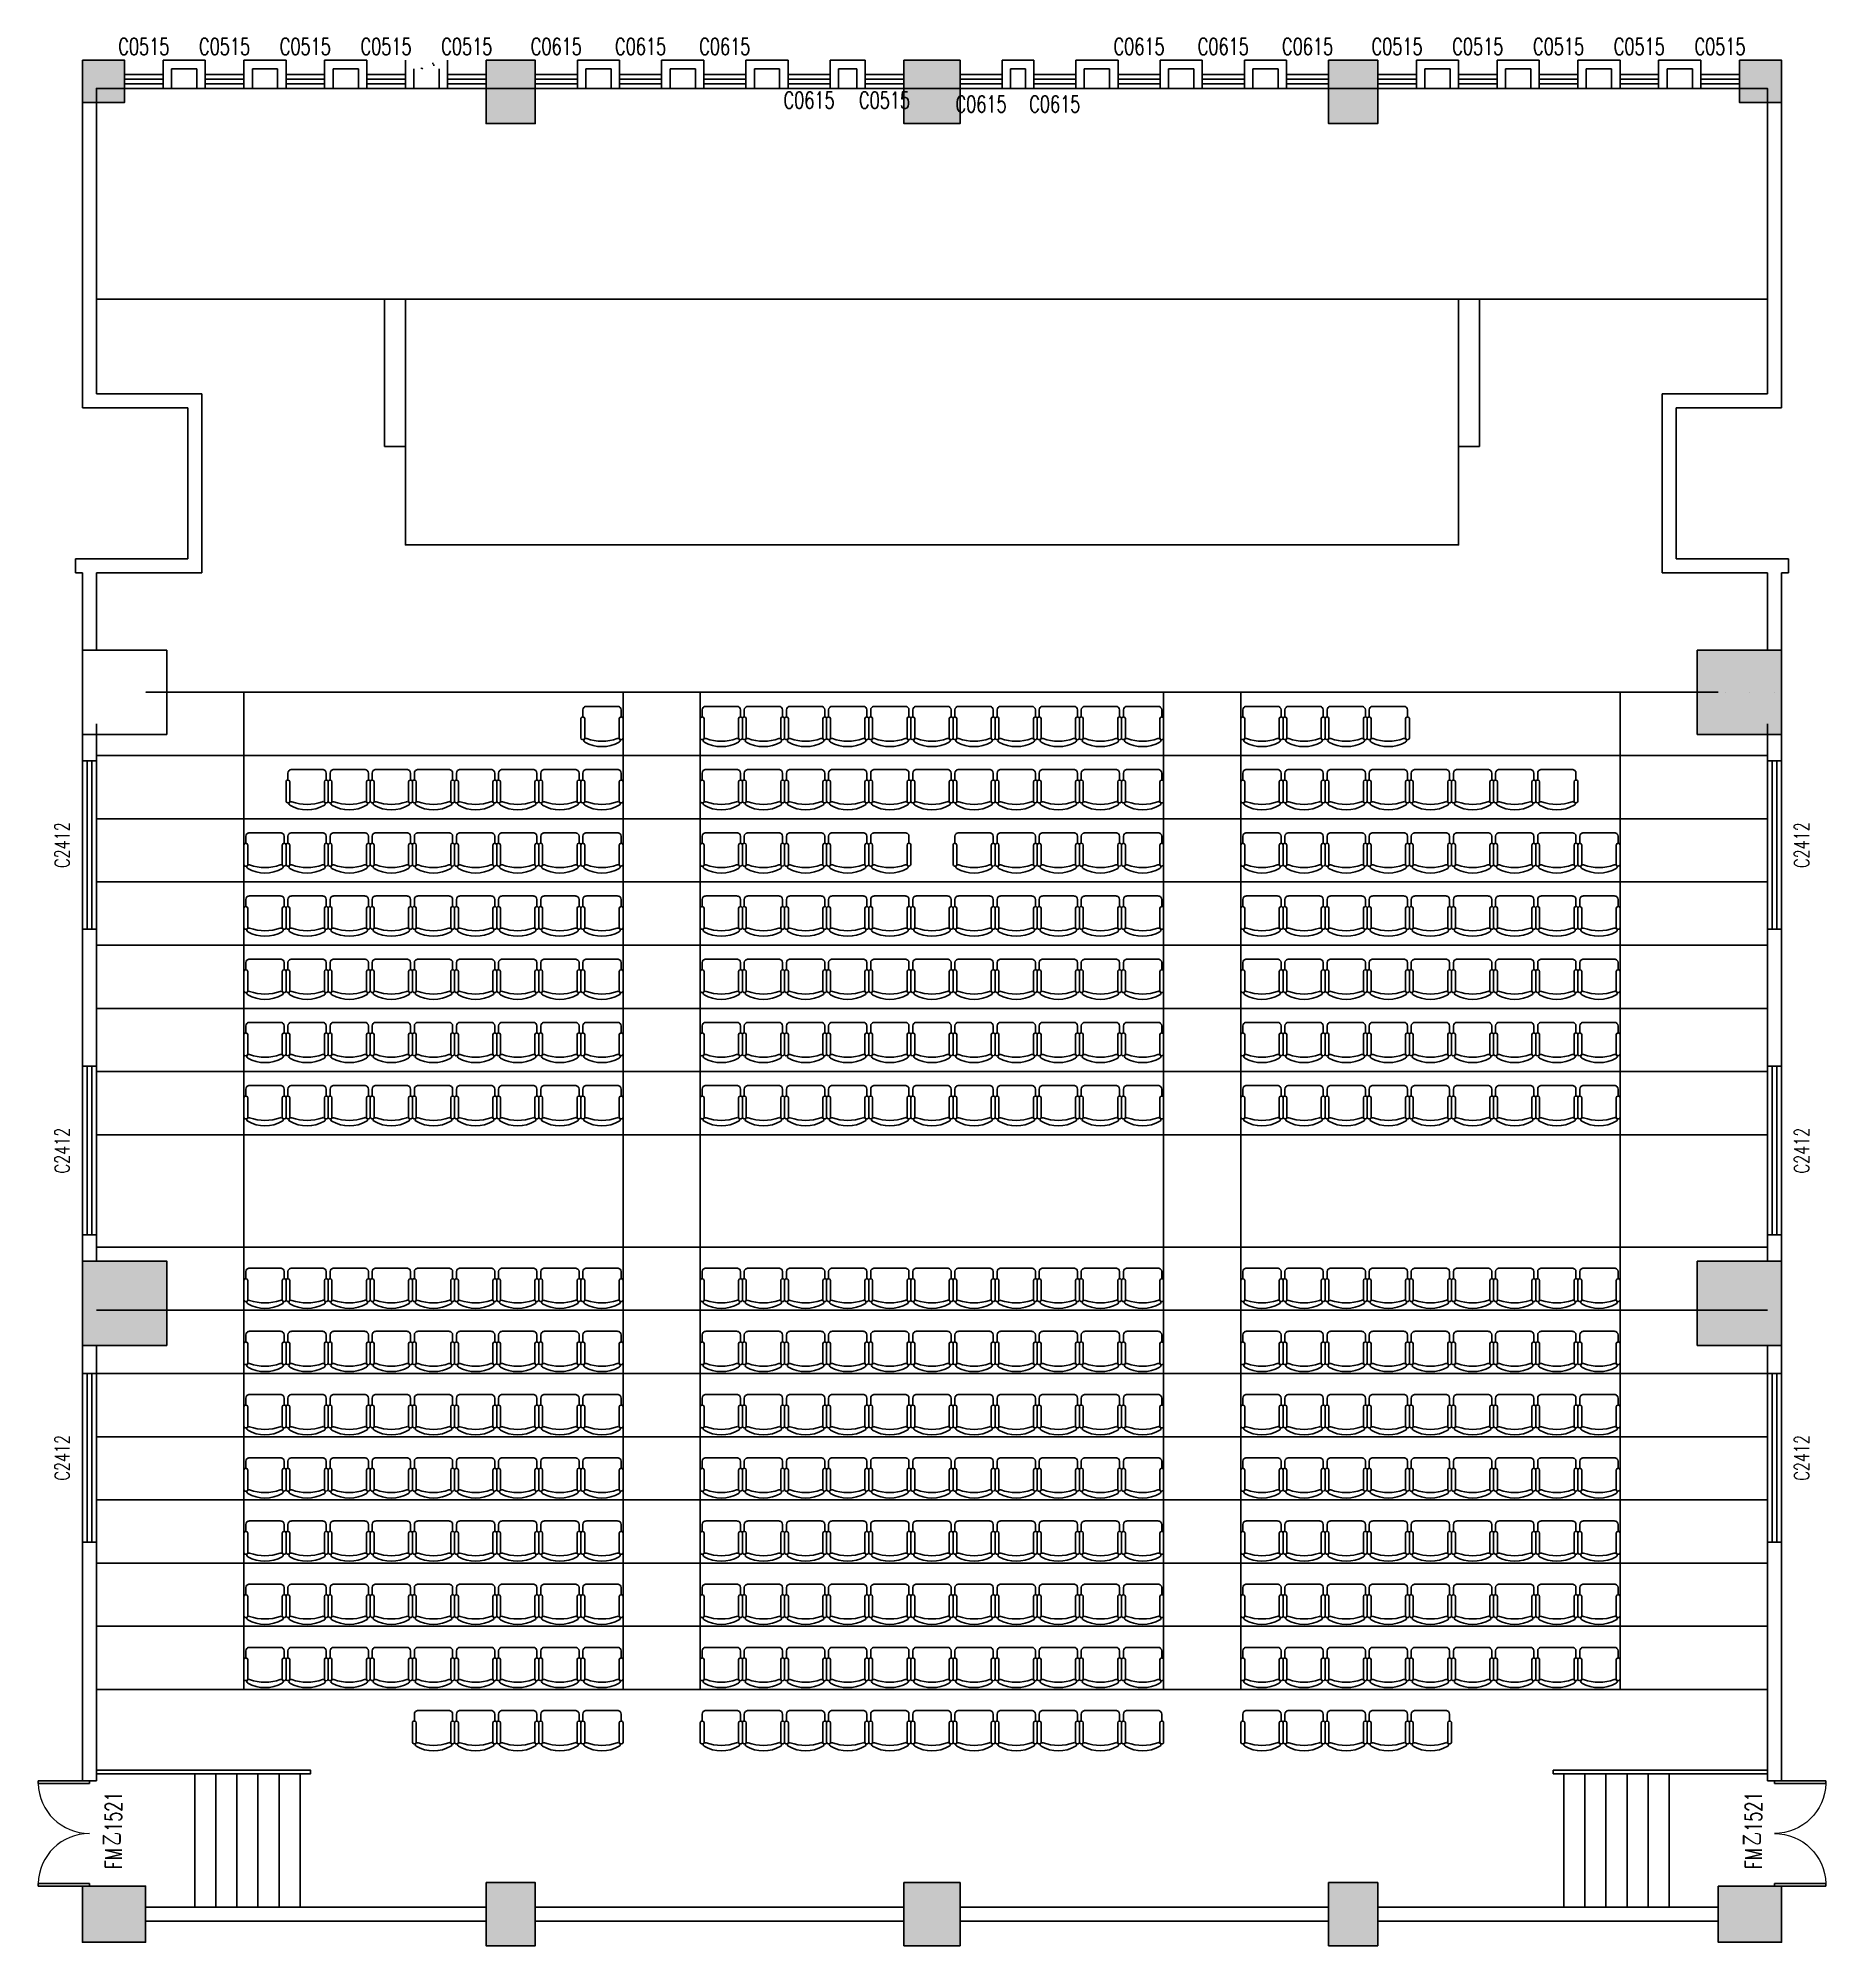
# Model space of a CAD drawing. Header units: inches. Extents: x 7348 to 32811, y 3932 to 31098.
import ezdxf

# ---------------------------------------------------------------- set-up
doc = ezdxf.new("R2010")
doc.units = ezdxf.units.IN
doc.header["$MEASUREMENT"] = 0
doc.linetypes.add('DASH', pattern=[0.35, 0.25, -0.1])
for name, color, linetype in [('fur', 253, 'Continuous'), ('PUB_HATCH', 8, 'Continuous'), ('STAIR', 2, 'Continuous'), ('WALL', 255, 'Continuous'), ('WINDOW', 4, 'Continuous'), ('WINDOW_TEXT', 7, 'Continuous'), ('家具', 8, 'Continuous'), ('平面看线', 151, 'Continuous'), ('看线', 255, 'Continuous')]:
    doc.layers.add(name, color=color, linetype=linetype)
doc.styles.add('_TCH_WINDOW', font='SIMPLEX', dxfattribs={"height": 3.5, "bigfont": 'GBCBIG'})

# ---------------------------------------------------------------- blocks, each defined once
blk = doc.blocks.new('$DorLib2D$00000002')
for p, q in [((-0.5, 0), (-0.5, 0.4875)), ((-0.475, 0.4875), (-0.5, 0.4875)), ((-0.475, 0), (-0.475, 0.4875)), ((0.475, 0), (0.475, 0.4875)), ((0.475, 0.4875), (0.5, 0.4875)), ((0.5, 0), (0.5, 0.4875)), ((-0.5, 0), (-0.475, 0)), ((0.5, 0), (0.475, 0))]:
    blk.add_line(p, q)
at = {"lineweight": 13}
for centre, start, end in [((-0.4875, 0), 0, 88.53072), ((0.4875, 0), 91.46928, 180)]:
    blk.add_arc(centre, 0.4875, start, end, dxfattribs=at)
blk = doc.blocks.new('$plan$00002532')
at = {"layer": 'fur'}
for p, q in [((-225, -123), (-225, -398)), ((225, -398), (225, -123))]:
    blk.add_line(p, q, dxfattribs=at)
blk.add_lwpolyline([(225, -64, 0.285714), (-225, -64, 0.497105), (-229, -109, 0.745078), (-275, -123), (-275, -398, 0.414214), (-250, -423), (-250, -523, 0.414214), (-200, -573), (200, -573, 0.414214), (250, -523), (250, -423, 0.414214), (275, -398), (275, -123, 0.646582), (233, -104, 0.425453), (225, -64)], format="xyb", close=True, dxfattribs=at)
for centre, radius, start, end in [((-210, -88), 28.1, 227.6196, 291.2393), ((-250, -123), 25, 0, 33.2441), ((0, -629), 552, 68.7607, 111.2393), ((210, -88), 28.1, 248.7607, 325.9194), ((250, -123), 25, 131.5439, 180), ((-250, -398), 25, 270, 0), ((250, -398), 25, 180, 270)]:
    blk.add_arc(centre, radius, start, end, dxfattribs=at)
blk = doc.blocks.new('$TCHSYS$WIN2D')
for p, q in [((-0.5, 0.5), (0.5, 0.5)), ((-0.5, 0.5), (-0.5, -0.5)), ((0.5, 0.5), (0.5, -0.5)), ((0.5, 0.167), (-0.5, 0.167)), ((0.5, -0.167), (-0.5, -0.167)), ((-0.5, -0.5), (0.5, -0.5))]:
    blk.add_line(p, q)
blk = doc.blocks.new('$WINLIB2D$00000001')
at = {"color": 0}
for points in [[(-0.5, 0.5), (-0.5, -0.5)], [(-0.5, 0.5), (0.5, 0.5)], [(0.5, -0.5), (0.5, 0.5)], [(0.5, 0.167), (-0.5, 0.167)], [(0.5, -0.167), (-0.5, -0.167)], [(-0.5, -0.5), (0.5, -0.5)]]:
    blk.add_lwpolyline(points, dxfattribs=at)

msp = doc.modelspace()

# ---------------------------------------------------------------- hatches: boundary and pattern name
at = {"layer": 'PUB_HATCH'}
for points in [[(7979, 30782), (7979, 30182), (8579, 30182), (8579, 30782)], [(13729, 30782), (13729, 29882), (14429, 29882), (14429, 30782)], [(19679, 30782), (19679, 29882), (20479, 29882), (20479, 30782)], [(25729, 30782), (25729, 29882), (26429, 29882), (26429, 30782)], [(31579, 30782), (31579, 30182), (32179, 30182), (32179, 30782)], [(30979, 22382), (30979, 21182), (32179, 21182), (32179, 22382)], [(7979, 13682), (7979, 12482), (9179, 12482), (9179, 13682)], [(30979, 13682), (30979, 12482), (32179, 12482), (32179, 13682)], [(7979, 4782), (7979, 3982), (8879, 3982), (8879, 4782)], [(13729, 4832), (13729, 3932), (14429, 3932), (14429, 4832)], [(19679, 4832), (19679, 3932), (20479, 3932), (20479, 4832)], [(25729, 4832), (25729, 3932), (26429, 3932), (26429, 4832)], [(31279, 4782), (31279, 3982), (32179, 3982), (32179, 4782)]]:
    msp.add_hatch(color=256, dxfattribs=at).paths.add_polyline_path(points)
h = msp.add_hatch(dxfattribs=at)
h.set_pattern_fill('加气混凝土', color=256, scale=80, style=0)
h.set_pattern_definition([(0, (-944806.5, -172598.2), (480, 960), [0, -960]), (0, (-945368.1, -172727.8), (480, 960), [0, -960]), (0, (-945056.1, -172737.4), (480, 960), [0, -960]), (0, (-944715.3, -172454.2), (480, 960), [0, -960]), (0, (-945113.7, -172785.4), (480, 960), [0, -960]), (0, (-944619.3, -171849.4), (480, 960), [0, -960]), (0, (-944912.1, -171926.2), (480, 960), [0, -960]), (0, (-944758.5, -172046.2), (480, 960), [0, -960]), (0, (-945540.9, -172065.4), (480, 960), [0, -960]), (0, (-945070.5, -172108.6), (480, 960), [0, -960]), (0, (-945252.9, -172353.4), (480, 960), [0, -960]), (0, (-945243.3, -172713.4), (480, 960), [0, -960]), (0, (-944883.3, -172751.8), (480, 960), [0, -960]), (0, (-944619.3, -172329.4), (480, 960), [0, -960]), (0, (-945516.9, -172478.2), (480, 960), [0, -960]), (0, (-945435.3, -172315), (480, 960), [0, -960]), (0, (-945060.9, -172382.2), (480, 960), [0, -960]), (0, (-945195.3, -172521.4), (480, 960), [0, -960]), (0, (-945272.1, -172204.6), (480, 960), [0, -960]), (0, (-945152.1, -171844.6), (480, 960), [0, -960]), (0, (-945478.5, -172679.8), (480, 960), [0, -960]), (0, (-944950.5, -172041.4), (480, 960), [0, -960]), (0, (-945396.9, -172027), (480, 960), [0, -960]), (0, (-945473.7, -171902.2), (480, 960), [0, -960]), (130.601294, (-944678.313, -172150.014), (-2399.9999735, 2880.0000126), [42.1465, -17659.3776]), (18.434949, (-944746.88, -172131.73), (2399.99999, 959.999993), [43.3684, -6028.2046]), (90, (-944746.9, -172172.87), (480, 960), [41.1429, -1878.857]), (161.565051, (-944705.74, -172186.59), (-2400.000012, 959.999928), [43.3684, -6028.2046]), (53.130102, (-944705.74, -172186.59), (480, 960), [45.7143, -4754.2856]), (135, (-944669.17, -172675.73), (-480.00006, 959.99994), [38.7899, -2676.5002]), (45, (-944724.03, -172675.73), (480, 960), [38.7899, -2676.5002]), (135, (-944696.6, -172703.16), (-480.00006, 959.99994), [38.7899, -2676.5002]), (45, (-944696.6, -172703.16), (480, 960), [38.7899, -2676.5002]), (116.56505, (-945130.9, -172031.16), (-8e-05, 1919.99995), [51.1101, -1022.2024]), (180, (-945153.7, -171985.4), (-480, 960), [54.8571, -905.1428]), (63.43495, (-945231.46, -172031.16), (4e-06, 1920), [51.1101, -1022.2024]), (116.56505, (-945208.6, -172076.9), (-8e-05, 1919.99995), [51.1101, -1022.2024]), (0, (-945208.6, -172076.9), (480, 960), [54.8571, -905.1428]), (63.43495, (-945153.7, -172076.9), (4e-06, 1920), [51.1101, -1022.2024]), (107.102728, (-944769.742, -172355.728), (-1439.999945, 4800.0000077), [62.17815, -26052.644]), (143.972626, (-944788.03, -172296.3), (-9119.9998844, 6719.9999924), [62.1782, -12995.232]), (180, (-944838.3, -172259.7), (-480, 960), [59.4286, -900.5714]), (36.027373, (-944948.03, -172296.3), (9119.9999326, 6719.9999276), [62.1782, -12995.232]), (71.565051, (-944966.31, -172351.16), (1440.000007, 4799.999992), [57.8245, -6013.7485]), (107.102728, (-944948.028, -172410.585), (-1439.999945, 4800.0000077), [62.17815, -26052.644]), (143.972626, (-944897.74, -172447.16), (-9119.9998844, 6719.9999924), [62.1782, -12995.232]), (0, (-944897.7, -172447.2), (480, 960), [59.4286, -900.5714]), (36.027373, (-944838.31, -172447.16), (9119.9999326, 6719.9999276), [62.1782, -12995.232]), (71.565051, (-944788.03, -172410.59), (1440.000007, 4799.999992), [57.8245, -6013.7485]), (150.255118, (-944760.6, -171907.73), (-1440.000003, 959.999988), [36.856, -7702.9114]), (90, (-944792.6, -171926), (480, 960), [36.5714, -1883.4284]), (29.744881, (-944792.6, -171926.01), (1440.000001, 959.999996), [36.856, -7702.9114]), (116.56505, (-944984.6, -172588.9), (-8e-05, 1919.99995), [51.1101, -1022.2024]), (168.690067, (-945007.46, -172543.16), (-4320.000003, 959.999976), [46.6196, -9743.4968]), (41.185925, (-945089.74, -172566.014), (11999.9999273, 10559.9999077), [48.59495, -20361.2832]), (90, (-945089.74, -172611.73), (480, 960), [45.7143, -1874.2856]), (138.814074, (-945053.17, -172643.73), (-11999.9997867, 10560.0000673), [48.59495, -20361.2832]), (16.699244, (-945053.17, -172643.73), (15839.9998808, 4799.9999497), [47.7271, -19997.66]), (60.945396, (-945007.456, -172630.014), (479.9999987, 959.9999915), [47.0657, -19720.5432]), (109.983106, (-945386.885, -172186.585), (-2400.000009, 6719.9999822), [53.5072, -22419.516]), (155.556045, (-945405.17, -172136.3), (-6240.0000238, 2879.9999402), [55.2368, -23144.2104]), (24.4439547, (-945505.74, -172136.3), (6240.0000031, 2879.9999861), [55.2368, -23144.2104]), (70.0168934, (-945524.027, -172186.585), (2400.0000072, 6719.9999833), [53.5072, -22419.516]), (109.983106, (-945505.74, -172236.87), (-2400.000009, 6719.9999822), [53.5072, -22419.516]), (160.016893, (-945455.46, -172255.16), (-2400.0000014, 959.999956), [53.5072, -11183.004]), (19.9831065, (-945455.46, -172255.16), (2399.999987, 959.9999985), [53.5072, -11183.004]), (70.0168934, (-945405.17, -172236.87), (2400.0000072, 6719.9999833), [53.5072, -22419.516]), (122.005383, (-945030.31, -172273.44), (-480.000064, 959.999951), [43.1268, -9013.4944]), (18.434949, (-945094.31, -172250.59), (2399.99999, 959.999993), [43.3684, -6028.2046]), (90, (-945094.3, -172291.73), (480, 960), [41.1429, -1878.857]), (161.565051, (-945053.17, -172305.44), (-2400.000012, 959.999928), [43.3684, -6028.2046]), (54.462322, (-945053.17, -172305.44), (3359.999995, 4799.9999928), [39.3249, -16477.1384]), (116.56505, (-945309.2, -172506.6), (-8e-05, 1919.99995), [51.1101, -1022.2024]), (180, (-945332, -172460.9), (-480, 960), [50.2857, -909.7142]), (59.036243, (-945409.74, -172506.585), (480.0000016, 959.999995), [53.3116, -11142.1152]), (120.963756, (-945382.31, -172552.3), (-480.0000656, 959.999956), [53.3116, -11142.1152]), (0, (-945382.3, -172552.3), (480, 960), [50.2857, -909.7142]), (63.43495, (-945332, -172552.3), (4e-06, 1920), [51.1101, -1022.2024])])
h.paths.add_polyline_path([(13059, 30662), (13179, 30782), (12579, 30782), (12699, 30662)])

# ---------------------------------------------------------------- linework, layer by layer
for p, q in [((12279, 25282), (12579, 25282)), ((27579, 25282), (27879, 25282)), ((8179, 21332), (8179, 18090))]:
    msp.add_line(p, q)
for points in [[(7979, 30782), (7979, 30182), (8579, 30182), (8579, 30782), (7979, 30782)], [(13729, 30782), (13729, 29882), (14429, 29882), (14429, 30782), (13729, 30782)], [(19679, 30782), (19679, 29882), (20479, 29882), (20479, 30782), (19679, 30782)], [(25729, 30782), (25729, 29882), (26429, 29882), (26429, 30782), (25729, 30782)], [(31579, 30782), (31579, 30182), (32179, 30182), (32179, 30782), (31579, 30782)], [(8179, 27382), (31979, 27382), (31979, 30382), (8179, 30382)], [(12579, 27382), (27579, 27382), (27579, 23882), (12579, 23882)], [(7979, 22382), (7979, 21182), (9179, 21182), (9179, 22382), (7979, 22382)], [(30979, 22382), (30979, 21182), (32179, 21182), (32179, 22382), (30979, 22382)], [(7979, 13682), (7979, 12482), (9179, 12482), (9179, 13682), (7979, 13682)], [(30979, 13682), (30979, 12482), (32179, 12482), (32179, 13682), (30979, 13682)], [(8179, 6432), (11229, 6432), (11229, 6382), (8179, 6382)], [(31979, 6432), (28929, 6432), (28929, 6382), (31979, 6382)], [(7979, 4782), (7979, 3982), (8879, 3982), (8879, 4782), (7979, 4782)], [(13729, 4832), (13729, 3932), (14429, 3932), (14429, 4832), (13729, 4832)], [(19679, 4832), (19679, 3932), (20479, 3932), (20479, 4832), (19679, 4832)], [(25729, 4832), (25729, 3932), (26429, 3932), (26429, 4832), (25729, 4832)], [(31279, 4782), (31279, 3982), (32179, 3982), (32179, 4782), (31279, 4782)]]:
    msp.add_lwpolyline(points, close=True)
msp.add_lwpolyline([(31979, 21332), (31979, 16695)])
at = {"layer": 'STAIR'}
for p, q in [((12279, 25282), (12279, 27382)), ((12579, 25202), (12579, 27302)), ((27579, 25282), (27579, 27382)), ((27879, 25282), (27879, 27382))]:
    msp.add_line(p, q, dxfattribs=at)
for points in [[(9579, 6382), (9579, 4482)], [(9879, 4482), (9879, 6382)], [(10179, 4482), (10179, 6382)], [(10479, 4482), (10479, 6382)], [(10779, 4482), (10779, 6382)], [(11079, 4482), (11079, 6382)], [(29079, 4482), (29079, 6382)], [(29379, 4482), (29379, 6382)], [(29679, 4482), (29679, 6382)], [(29979, 4482), (29979, 6382)], [(30279, 4482), (30279, 6382)], [(30579, 6382), (30579, 4482)]]:
    msp.add_lwpolyline(points, dxfattribs=at)
at = {"layer": 'WALL'}
for p, q in [((8579, 30782), (8579, 30782)), ((9129, 30782), (9129, 30582)), ((9729, 30782), (9129, 30782)), ((9729, 30782), (9729, 30582)), ((10279, 30782), (10279, 30582)), ((10879, 30782), (10279, 30782)), ((10879, 30782), (10879, 30582)), ((11429, 30782), (11429, 30582)), ((12029, 30782), (11429, 30782)), ((12029, 30782), (12029, 30582)), ((12579, 30782), (12579, 30582)), ((13179, 30782), (13179, 30582)), ((15029, 30782), (15029, 30582)), ((15629, 30782), (15029, 30782)), ((15629, 30782), (15629, 30582)), ((16229, 30782), (16229, 30582)), ((16829, 30782), (16229, 30782)), ((16829, 30782), (16829, 30582)), ((17429, 30782), (17429, 30582)), ((18029, 30782), (17429, 30782)), ((18029, 30782), (18029, 30582)), ((19129, 30782), (18629, 30782)), ((18629, 30782), (18629, 30582)), ((19129, 30782), (19129, 30582)), ((20479, 30782), (20479, 30782)), ((21079, 30782), (21079, 30582)), ((21529, 30782), (21079, 30782)), ((21529, 30782), (21529, 30582)), ((22729, 30782), (22129, 30782)), ((22129, 30782), (22129, 30582)), ((22729, 30782), (22729, 30582)), ((23929, 30782), (23329, 30782)), ((23329, 30782), (23329, 30582)), ((23929, 30782), (23929, 30582)), ((24529, 30782), (25129, 30782)), ((24529, 30782), (24529, 30582)), ((25129, 30782), (25129, 30582)), ((26979, 30782), (27579, 30782)), ((26979, 30782), (26979, 30582)), ((27579, 30782), (27579, 30582)), ((28129, 30782), (28729, 30782)), ((28129, 30782), (28129, 30582)), ((28729, 30782), (28729, 30582)), ((29279, 30782), (29879, 30782)), ((29279, 30782), (29279, 30582)), ((29879, 30782), (29879, 30582)), ((30429, 30782), (31029, 30782)), ((30429, 30782), (30429, 30582)), ((31029, 30782), (31029, 30582)), ((31579, 30782), (31579, 30782)), ((8579, 30632), (8579, 30632)), ((8579, 30482), (8579, 30482)), ((9129, 30582), (9129, 30382)), ((9249, 30662), (9249, 30382)), ((9609, 30662), (9249, 30662)), ((9609, 30662), (9609, 30382)), ((9729, 30382), (9729, 30582)), ((10279, 30582), (10279, 30382)), ((10399, 30662), (10399, 30382)), ((10759, 30662), (10399, 30662)), ((10759, 30662), (10759, 30382)), ((10879, 30382), (10879, 30582)), ((11429, 30582), (11429, 30382)), ((11549, 30662), (11549, 30382)), ((11909, 30662), (11549, 30662)), ((11909, 30662), (11909, 30382)), ((12029, 30382), (12029, 30582)), ((12579, 30582), (12579, 30382)), ((12699, 30662), (12699, 30382)), ((13059, 30662), (13059, 30382)), ((13179, 30382), (13179, 30582)), ((15029, 30582), (15029, 30382)), ((15149, 30662), (15149, 30382)), ((15509, 30662), (15149, 30662)), ((15509, 30662), (15509, 30382)), ((15629, 30382), (15629, 30582)), ((16229, 30582), (16229, 30382)), ((16349, 30662), (16349, 30382)), ((16709, 30662), (16349, 30662)), ((16709, 30662), (16709, 30382)), ((16829, 30382), (16829, 30582)), ((17429, 30582), (17429, 30382)), ((17549, 30662), (17549, 30382)), ((17909, 30662), (17549, 30662)), ((17909, 30662), (17909, 30482)), ((17909, 30482), (17909, 30382)), ((18029, 30382), (18029, 30582)), ((18629, 30382), (18629, 30582)), ((19009, 30662), (18749, 30662)), ((18749, 30662), (18749, 30482)), ((18749, 30482), (18749, 30382)), ((19009, 30662), (19009, 30382)), ((19129, 30382), (19129, 30582)), ((20479, 30632), (20479, 30632)), ((20479, 30482), (20479, 30482)), ((21079, 30582), (21079, 30382)), ((21199, 30662), (21199, 30382)), ((21409, 30662), (21199, 30662)), ((21409, 30662), (21409, 30382)), ((21529, 30382), (21529, 30582)), ((22129, 30582), (22129, 30382)), ((22609, 30662), (22249, 30662)), ((22249, 30662), (22249, 30382)), ((22609, 30662), (22609, 30382)), ((22729, 30382), (22729, 30582)), ((23329, 30582), (23329, 30382)), ((23809, 30662), (23449, 30662)), ((23449, 30662), (23449, 30382)), ((23809, 30662), (23809, 30382)), ((23929, 30382), (23929, 30582)), ((24529, 30582), (24529, 30382)), ((24649, 30662), (25009, 30662)), ((24649, 30662), (24649, 30382)), ((25009, 30662), (25009, 30382)), ((25129, 30382), (25129, 30582)), ((26979, 30582), (26979, 30382)), ((27099, 30662), (27459, 30662)), ((27099, 30662), (27099, 30382)), ((27459, 30662), (27459, 30382)), ((27579, 30382), (27579, 30582)), ((28129, 30582), (28129, 30382)), ((28249, 30662), (28609, 30662)), ((28249, 30662), (28249, 30382)), ((28609, 30662), (28609, 30382)), ((28729, 30382), (28729, 30582)), ((29279, 30582), (29279, 30382)), ((29399, 30662), (29759, 30662)), ((29399, 30662), (29399, 30382)), ((29759, 30662), (29759, 30382)), ((29879, 30382), (29879, 30582)), ((30429, 30582), (30429, 30382)), ((30549, 30662), (30909, 30662)), ((30549, 30662), (30549, 30382)), ((30909, 30662), (30909, 30382)), ((31029, 30382), (31029, 30582)), ((31579, 30632), (31579, 30632)), ((31579, 30482), (31579, 30482)), ((7979, 30182), (7979, 25832)), ((8179, 30182), (8179, 26032)), ((9129, 30382), (9249, 30382)), ((9609, 30382), (9729, 30382)), ((10279, 30382), (10399, 30382)), ((10759, 30382), (10879, 30382)), ((11429, 30382), (11549, 30382)), ((11909, 30382), (12029, 30382)), ((12579, 30382), (12699, 30382)), ((13059, 30382), (13179, 30382)), ((15029, 30382), (15149, 30382)), ((15509, 30382), (15629, 30382)), ((16229, 30382), (16349, 30382)), ((16709, 30382), (16829, 30382)), ((17429, 30382), (17549, 30382)), ((18029, 30382), (17909, 30382)), ((18029, 30382), (18029, 30382)), ((18629, 30382), (18629, 30382)), ((18749, 30382), (18629, 30382)), ((19009, 30382), (19129, 30382)), ((21079, 30382), (21199, 30382)), ((21409, 30382), (21529, 30382)), ((22129, 30382), (22249, 30382)), ((22609, 30382), (22729, 30382)), ((23329, 30382), (23449, 30382)), ((23809, 30382), (23929, 30382)), ((24529, 30382), (24649, 30382)), ((25009, 30382), (25129, 30382)), ((26979, 30382), (27099, 30382)), ((27459, 30382), (27579, 30382)), ((28129, 30382), (28249, 30382)), ((28609, 30382), (28729, 30382)), ((29279, 30382), (29399, 30382)), ((29759, 30382), (29879, 30382)), ((30429, 30382), (30549, 30382)), ((30909, 30382), (31029, 30382)), ((31979, 30182), (31979, 26032)), ((32179, 30182), (32179, 25832)), ((7979, 25832), (9479, 25832)), ((8179, 26032), (9679, 26032)), ((9479, 25832), (9479, 23682)), ((9679, 26032), (9679, 23482)), ((31979, 26032), (30479, 26032)), ((30479, 26032), (30479, 23482)), ((32179, 25832), (30679, 25832)), ((30679, 25832), (30679, 23682)), ((8079, 23682), (7879, 23682)), ((7879, 23682), (7879, 23482)), ((8079, 23682), (9479, 23682)), ((32079, 23682), (30679, 23682)), ((32279, 23682), (32079, 23682)), ((32279, 23482), (32279, 23682)), ((7879, 23482), (7979, 23482)), ((7979, 23482), (7979, 22382)), ((8179, 23482), (8179, 22382)), ((8179, 23482), (9679, 23482)), ((31979, 23482), (30479, 23482)), ((31979, 23482), (31979, 22382)), ((32179, 23482), (32279, 23482)), ((32179, 23482), (32179, 22382)), ((31379, 21782), (31379, 21782)), ((31729, 21782), (31729, 21782)), ((32079, 21782), (32079, 21782)), ((7979, 21182), (7979, 20807)), ((8179, 20807), (8179, 21182)), ((31979, 21182), (31979, 20807)), ((32179, 20807), (32179, 21182)), ((7979, 20807), (8179, 20807)), ((31979, 20807), (32179, 20807)), ((7979, 18407), (7979, 16457)), ((8179, 18407), (7979, 18407)), ((8179, 16457), (8179, 18407)), ((31979, 18407), (31979, 16457)), ((32179, 18407), (31979, 18407)), ((32179, 16457), (32179, 18407)), ((7979, 16457), (8179, 16457)), ((31979, 16457), (32179, 16457)), ((8179, 14057), (7979, 14057)), ((7979, 14057), (7979, 13682)), ((8179, 13682), (8179, 14057)), ((32179, 14057), (31979, 14057)), ((31979, 14057), (31979, 13682)), ((32179, 13682), (32179, 14057)), ((7979, 12482), (7979, 12082)), ((8179, 12082), (8179, 12482)), ((31979, 12482), (31979, 12081)), ((32179, 12081), (32179, 12482)), ((7979, 12082), (8179, 12082)), ((31979, 12081), (32179, 12081)), ((7979, 9682), (7979, 6282)), ((8179, 9682), (7979, 9682)), ((8179, 6282), (8179, 9682)), ((31979, 9681), (31979, 6282)), ((32179, 9681), (31979, 9681)), ((32179, 6282), (32179, 9681)), ((7979, 6282), (8179, 6282)), ((31979, 6282), (32179, 6282)), ((8879, 4482), (13729, 4482)), ((14429, 4482), (19679, 4482)), ((20479, 4482), (25729, 4482)), ((26429, 4482), (31279, 4482)), ((8879, 4282), (13729, 4282)), ((14429, 4282), (19679, 4282)), ((20479, 4282), (25729, 4282)), ((26429, 4282), (31279, 4282))]:
    msp.add_line(p, q, dxfattribs=at)
at = {"layer": '平面看线'}
for points in [[(18629, 30782), (19129, 30782)], [(19679, 30782), (20479, 30782)]]:
    msp.add_lwpolyline(points, dxfattribs=at)
at = {"layer": '看线', "color": 151, "linetype": 'DASH'}
for p, q in [((8879, 21782), (31279, 21782)), ((10279, 21782), (10279, 7582)), ((15679, 21782), (15679, 7582)), ((16779, 7582), (16779, 21782)), ((23379, 7582), (23379, 21782)), ((24479, 7582), (24479, 21782)), ((29879, 7582), (29879, 21782))]:
    msp.add_line(p, q, dxfattribs=at)
at = {"layer": '看线', "color": 151}
for p, q in [((8179, 20882), (31979, 20882)), ((8179, 19982), (31979, 19982)), ((8179, 19082), (31979, 19082)), ((8179, 18182), (31979, 18182)), ((8179, 17282), (31979, 17282)), ((8179, 16382), (31979, 16382)), ((8179, 15482), (31979, 15482)), ((8179, 12982), (31979, 12982)), ((8179, 12082), (31979, 12082)), ((8179, 11182), (31979, 11182)), ((8179, 10282), (31979, 10282)), ((8179, 9382), (31979, 9382)), ((8179, 8482), (31979, 8482)), ((8179, 7582), (31979, 7582))]:
    msp.add_line(p, q, dxfattribs=at)
msp.add_lwpolyline([(8179, 13882), (31979, 13882)], dxfattribs=at)

# ---------------------------------------------------------------- block references
at = {"layer": 'WINDOW'}
ref = msp.add_blockref('$TCHSYS$WIN2D', (8854, 30482), dxfattribs=dict(at, xscale=-550, yscale=-200, zscale=-550))
ref.add_attrib('A', 'C0515', (8490, 30860), dxfattribs={"layer": 'WINDOW_TEXT', "height": 238, "style": '_TCH_WINDOW', "width": 0.705882})
ref = msp.add_blockref('$TCHSYS$WIN2D', (10004, 30482), dxfattribs=dict(at, xscale=-550, yscale=-200, zscale=-550))
ref.add_attrib('A', 'C0515', (9640, 30860), dxfattribs={"layer": 'WINDOW_TEXT', "height": 238, "style": '_TCH_WINDOW', "width": 0.705882})
ref = msp.add_blockref('$TCHSYS$WIN2D', (11154, 30482), dxfattribs=dict(at, xscale=-550, yscale=-200, zscale=-550))
ref.add_attrib('A', 'C0515', (10790, 30860), dxfattribs={"layer": 'WINDOW_TEXT', "height": 238, "style": '_TCH_WINDOW', "width": 0.705882})
ref = msp.add_blockref('$TCHSYS$WIN2D', (12304, 30482), dxfattribs=dict(at, xscale=-550, yscale=-200, zscale=-550))
ref.add_attrib('A', 'C0515', (11940, 30860), dxfattribs={"layer": 'WINDOW_TEXT', "height": 238, "style": '_TCH_WINDOW', "width": 0.705882})
ref = msp.add_blockref('$TCHSYS$WIN2D', (13454, 30482), dxfattribs=dict(at, xscale=-550, yscale=-200, zscale=-550))
ref.add_attrib('A', 'C0515', (13090, 30860), dxfattribs={"layer": 'WINDOW_TEXT', "height": 238, "style": '_TCH_WINDOW', "width": 0.705882})
ref = msp.add_blockref('$TCHSYS$WIN2D', (14729, 30482), dxfattribs=dict(at, xscale=-600, yscale=-200, zscale=-600, rotation=359.9999999996558))
ref.add_attrib('A', 'C0615', (14365, 30860), dxfattribs={"layer": 'WINDOW_TEXT', "height": 238, "style": '_TCH_WINDOW', "width": 0.705882})
ref = msp.add_blockref('$TCHSYS$WIN2D', (15929, 30482), dxfattribs=dict(at, xscale=-600, yscale=-200, zscale=-600, rotation=359.9999999996553))
ref.add_attrib('A', 'C0615', (15565, 30860), dxfattribs={"layer": 'WINDOW_TEXT', "height": 238, "style": '_TCH_WINDOW', "width": 0.705882})
ref = msp.add_blockref('$TCHSYS$WIN2D', (17129, 30482), dxfattribs=dict(at, xscale=-600, yscale=-200, zscale=-600, rotation=359.9999999996553))
ref.add_attrib('A', 'C0615', (16765, 30860), dxfattribs={"layer": 'WINDOW_TEXT', "height": 238, "style": '_TCH_WINDOW', "width": 0.705882})
ref = msp.add_blockref('$TCHSYS$WIN2D', (23029, 30482), dxfattribs=dict(at, xscale=-600, yscale=200, zscale=-600, rotation=180))
ref.add_attrib('A', 'C0615', (22665, 30860), dxfattribs={"layer": 'WINDOW_TEXT', "height": 238, "style": '_TCH_WINDOW', "width": 0.705882})
ref = msp.add_blockref('$TCHSYS$WIN2D', (24229, 30482), dxfattribs=dict(at, xscale=-600, yscale=200, zscale=-600, rotation=180))
ref.add_attrib('A', 'C0615', (23865, 30860), dxfattribs={"layer": 'WINDOW_TEXT', "height": 238, "style": '_TCH_WINDOW', "width": 0.705882})
ref = msp.add_blockref('$TCHSYS$WIN2D', (25429, 30482), dxfattribs=dict(at, xscale=-600, yscale=200, zscale=-600, rotation=180))
ref.add_attrib('A', 'C0615', (25065, 30860), dxfattribs={"layer": 'WINDOW_TEXT', "height": 238, "style": '_TCH_WINDOW', "width": 0.705882})
ref = msp.add_blockref('$TCHSYS$WIN2D', (26704, 30482), dxfattribs=dict(at, xscale=-550, yscale=200, zscale=-550, rotation=180))
ref.add_attrib('A', 'C0515', (26340, 30860), dxfattribs={"layer": 'WINDOW_TEXT', "height": 238, "style": '_TCH_WINDOW', "width": 0.705882})
ref = msp.add_blockref('$TCHSYS$WIN2D', (27854, 30482), dxfattribs=dict(at, xscale=-550, yscale=200, zscale=-550, rotation=180))
ref.add_attrib('A', 'C0515', (27490, 30860), dxfattribs={"layer": 'WINDOW_TEXT', "height": 238, "style": '_TCH_WINDOW', "width": 0.705882})
ref = msp.add_blockref('$TCHSYS$WIN2D', (29004, 30482), dxfattribs=dict(at, xscale=-550, yscale=200, zscale=-550, rotation=180))
ref.add_attrib('A', 'C0515', (28640, 30860), dxfattribs={"layer": 'WINDOW_TEXT', "height": 238, "style": '_TCH_WINDOW', "width": 0.705882})
ref = msp.add_blockref('$TCHSYS$WIN2D', (30154, 30482), dxfattribs=dict(at, xscale=-550, yscale=200, zscale=-550, rotation=180))
ref.add_attrib('A', 'C0515', (29790, 30860), dxfattribs={"layer": 'WINDOW_TEXT', "height": 238, "style": '_TCH_WINDOW', "width": 0.705882})
ref = msp.add_blockref('$TCHSYS$WIN2D', (31304, 30482), dxfattribs=dict(at, xscale=-550, yscale=200, zscale=-550, rotation=180))
ref.add_attrib('A', 'C0515', (30940, 30860), dxfattribs={"layer": 'WINDOW_TEXT', "height": 238, "style": '_TCH_WINDOW', "width": 0.705882})
ref = msp.add_blockref('$TCHSYS$WIN2D', (18329, 30482), dxfattribs=dict(at, xscale=-600, yscale=-200, zscale=-600, rotation=359.9999999996584))
ref.add_attrib('A', 'C0615', (17965, 30096), dxfattribs={"layer": 'WINDOW_TEXT', "height": 238, "style": '_TCH_WINDOW', "width": 0.705882})
ref = msp.add_blockref('$TCHSYS$WIN2D', (19404, 30482), dxfattribs=dict(at, xscale=550, yscale=200, zscale=550, rotation=180))
ref.add_attrib('A', 'C0515', (19040, 30095), dxfattribs={"layer": 'WINDOW_TEXT', "height": 238, "style": '_TCH_WINDOW', "width": 0.705882})
ref = msp.add_blockref('$TCHSYS$WIN2D', (20779, 30482), dxfattribs=dict(at, xscale=-600, yscale=200, zscale=-600, rotation=180))
ref.add_attrib('A', 'C0615', (20415, 30040), dxfattribs={"layer": 'WINDOW_TEXT', "height": 238, "style": '_TCH_WINDOW', "width": 0.705882})
ref = msp.add_blockref('$TCHSYS$WIN2D', (21829, 30482), dxfattribs=dict(at, xscale=-600, yscale=200, zscale=-600, rotation=180))
ref.add_attrib('A', 'C0615', (21465, 30040), dxfattribs={"layer": 'WINDOW_TEXT', "height": 238, "style": '_TCH_WINDOW', "width": 0.705882})
ref = msp.add_blockref('$WINLIB2D$00000001', (8079, 19607), dxfattribs=dict(at, xscale=2400, yscale=200, zscale=2400, rotation=269.9999999999915))
ref.add_attrib('A', 'C2412', (7797, 19282), dxfattribs={"layer": 'WINDOW_TEXT', "height": 212.5, "rotation": 90, "style": '_TCH_WINDOW', "width": 0.705882})
ref = msp.add_blockref('$WINLIB2D$00000001', (32079, 19607), dxfattribs=dict(at, xscale=2400, yscale=-200, zscale=2400, rotation=270))
ref.add_attrib('A', 'C2412', (32574, 19282), dxfattribs={"layer": 'WINDOW_TEXT', "height": 212.5, "rotation": 90, "style": '_TCH_WINDOW', "width": 0.705882})
ref = msp.add_blockref('$WINLIB2D$00000001', (8079, 15257), dxfattribs=dict(at, xscale=2400, yscale=200, zscale=2400, rotation=269.9999999999915))
ref.add_attrib('A', 'C2412', (7797, 14932), dxfattribs={"layer": 'WINDOW_TEXT', "height": 212.5, "rotation": 90, "style": '_TCH_WINDOW', "width": 0.705882})
ref = msp.add_blockref('$WINLIB2D$00000001', (32079, 15257), dxfattribs=dict(at, xscale=2400, yscale=-200, zscale=2400, rotation=270))
ref.add_attrib('A', 'C2412', (32574, 14932), dxfattribs={"layer": 'WINDOW_TEXT', "height": 212.5, "rotation": 90, "style": '_TCH_WINDOW', "width": 0.705882})
ref = msp.add_blockref('$WINLIB2D$00000001', (8079, 10882), dxfattribs=dict(at, xscale=2400, yscale=200, zscale=2400, rotation=269.9999999999915))
ref.add_attrib('A', 'C2412', (7797, 10557), dxfattribs={"layer": 'WINDOW_TEXT', "height": 212.5, "rotation": 90, "style": '_TCH_WINDOW', "width": 0.705882})
ref = msp.add_blockref('$WINLIB2D$00000001', (32079, 10881), dxfattribs=dict(at, xscale=2400, yscale=-200, zscale=2400, rotation=270))
ref.add_attrib('A', 'C2412', (32574, 10556), dxfattribs={"layer": 'WINDOW_TEXT', "height": 212.5, "rotation": 90, "style": '_TCH_WINDOW', "width": 0.705882})
at = {"layer": 'WINDOW', "xscale": -1500, "zscale": -1500}
for p, yscale, rotation in [((8079, 5532), -1500, 269.9999999999915), ((32079, 5532), 1500, 270)]:
    msp.add_blockref('$DorLib2D$00000002', p, dxfattribs=dict(at, yscale=yscale, rotation=rotation))
at = {"layer": '家具', "xscale": 1.090899999999999, "yscale": -1.000799999999999}
for p in [(15379, 21009), (17079, 21009), (17679, 21009), (18279, 21009), (18879, 21009), (19479, 21009), (20079, 21009), (20679, 21009), (21279, 21009), (21879, 21009), (22479, 21009), (23079, 21009), (24779, 21009), (25379, 21009), (25979, 21009), (26579, 21009), (11179, 20109), (11779, 20109), (12379, 20109), (12979, 20109), (13579, 20109), (14179, 20109), (14779, 20109), (15379, 20109), (17079, 20109), (17679, 20109), (18279, 20109), (18879, 20109), (19479, 20109), (20079, 20109), (20679, 20109), (21279, 20109), (21879, 20109), (22479, 20109), (23079, 20109), (24779, 20109), (25379, 20109), (25979, 20109), (26579, 20109), (27179, 20109), (27779, 20109), (28379, 20109), (28979, 20109), (10579, 19209), (11179, 19209), (11779, 19209), (12379, 19209), (12979, 19209), (13579, 19209), (14179, 19209), (14779, 19209), (15379, 19209), (17079, 19209), (17679, 19209), (18279, 19209), (18879, 19209), (19479, 19209), (20679, 19209), (21279, 19209), (21879, 19209), (22479, 19209), (23079, 19209), (24779, 19209), (25379, 19209), (25979, 19209), (26579, 19209), (27179, 19209), (27779, 19209), (28379, 19209), (28979, 19209), (29579, 19209), (10579, 18309), (11179, 18309), (11779, 18309), (12379, 18309), (12979, 18309), (13579, 18309), (14179, 18309), (14779, 18309), (15379, 18309), (17079, 18309), (17679, 18309), (18279, 18309), (18879, 18309), (19479, 18309), (20079, 18309), (20679, 18309), (21279, 18309), (21879, 18309), (22479, 18309), (23079, 18309), (24779, 18309), (25379, 18309), (25979, 18309), (26579, 18309), (27179, 18309), (27779, 18309), (28379, 18309), (28979, 18309), (29579, 18309), (10579, 17409), (11179, 17409), (11779, 17409), (12379, 17409), (12979, 17409), (13579, 17409), (14179, 17409), (14779, 17409), (15379, 17409), (17079, 17409), (17679, 17409), (18279, 17409), (18879, 17409), (19479, 17409), (20079, 17409), (20679, 17409), (21279, 17409), (21879, 17409), (22479, 17409), (23079, 17409), (24779, 17409), (25379, 17409), (25979, 17409), (26579, 17409), (27179, 17409), (27779, 17409), (28379, 17409), (28979, 17409), (29579, 17409), (10579, 16509), (11179, 16509), (11779, 16509), (12379, 16509), (12979, 16509), (13579, 16509), (14179, 16509), (14779, 16509), (15379, 16509), (17079, 16509), (17679, 16509), (18279, 16509), (18879, 16509), (19479, 16509), (20079, 16509), (20679, 16509), (21279, 16509), (21879, 16509), (22479, 16509), (23079, 16509), (24779, 16509), (25379, 16509), (25979, 16509), (26579, 16509), (27179, 16509), (27779, 16509), (28379, 16509), (28979, 16509), (29579, 16509), (10579, 15609), (11179, 15609), (11779, 15609), (12379, 15609), (12979, 15609), (13579, 15609), (14179, 15609), (14779, 15609), (15379, 15609), (17079, 15609), (17679, 15609), (18279, 15609), (18879, 15609), (19479, 15609), (20079, 15609), (20679, 15609), (21279, 15609), (21879, 15609), (22479, 15609), (23079, 15609), (24779, 15609), (25379, 15609), (25979, 15609), (26579, 15609), (27179, 15609), (27779, 15609), (28379, 15609), (28979, 15609), (29579, 15609), (10579, 13009), (11179, 13009), (11779, 13009), (12379, 13009), (12979, 13009), (13579, 13009), (14179, 13009), (14779, 13009), (15379, 13009), (17079, 13009), (17679, 13009), (18279, 13009), (18879, 13009), (19479, 13009), (20079, 13009), (20679, 13009), (21279, 13009), (21879, 13009), (22479, 13009), (23079, 13009), (24779, 13009), (25379, 13009), (25979, 13009), (26579, 13009), (27179, 13009), (27779, 13009), (28379, 13009), (28979, 13009), (29579, 13009), (10579, 12109), (11179, 12109), (11779, 12109), (12379, 12109), (12979, 12109), (13579, 12109), (14179, 12109), (14779, 12109), (15379, 12109), (17079, 12109), (17679, 12109), (18279, 12109), (18879, 12109), (19479, 12109), (20079, 12109), (20679, 12109), (21279, 12109), (21879, 12109), (22479, 12109), (23079, 12109), (24779, 12109), (25379, 12109), (25979, 12109), (26579, 12109), (27179, 12109), (27779, 12109), (28379, 12109), (28979, 12109), (29579, 12109), (10579, 11209), (11179, 11209), (11779, 11209), (12379, 11209), (12979, 11209), (13579, 11209), (14179, 11209), (14779, 11209), (15379, 11209), (17079, 11209), (17679, 11209), (18279, 11209), (18879, 11209), (19479, 11209), (20079, 11209), (20679, 11209), (21279, 11209), (21879, 11209), (22479, 11209), (23079, 11209), (24779, 11209), (25379, 11209), (25979, 11209), (26579, 11209), (27179, 11209), (27779, 11209), (28379, 11209), (28979, 11209), (29579, 11209), (10579, 10309), (11179, 10309), (11779, 10309), (12379, 10309), (12979, 10309), (13579, 10309), (14179, 10309), (14779, 10309), (15379, 10309), (17079, 10309), (17679, 10309), (18279, 10309), (18879, 10309), (19479, 10309), (20079, 10309), (20679, 10309), (21279, 10309), (21879, 10309), (22479, 10309), (23079, 10309), (24779, 10309), (25379, 10309), (25979, 10309), (26579, 10309), (27179, 10309), (27779, 10309), (28379, 10309), (28979, 10309), (29579, 10309), (10579, 9409), (11179, 9409), (11779, 9409), (12379, 9409), (12979, 9409), (13579, 9409), (14179, 9409), (14779, 9409), (15379, 9409), (17079, 9409), (17679, 9409), (18279, 9409), (18879, 9409), (19479, 9409), (20079, 9409), (20679, 9409), (21279, 9409), (21879, 9409), (22479, 9409), (23079, 9409), (24779, 9409), (25379, 9409), (25979, 9409), (26579, 9409), (27179, 9409), (27779, 9409), (28379, 9409), (28979, 9409), (29579, 9409), (10579, 8509), (11179, 8509), (11779, 8509), (12379, 8509), (12979, 8509), (13579, 8509), (14179, 8509), (14779, 8509), (15379, 8509), (17079, 8509), (17679, 8509), (18279, 8509), (18879, 8509), (19479, 8509), (20079, 8509), (20679, 8509), (21279, 8509), (21879, 8509), (22479, 8509), (23079, 8509), (24779, 8509), (25379, 8509), (25979, 8509), (26579, 8509), (27179, 8509), (27779, 8509), (28379, 8509), (28979, 8509), (29579, 8509), (10579, 7609), (11179, 7609), (11779, 7609), (12379, 7609), (12979, 7609), (13579, 7609), (14179, 7609), (14779, 7609), (15379, 7609), (17079, 7609), (17679, 7609), (18279, 7609), (18879, 7609), (19479, 7609), (20079, 7609), (20679, 7609), (21279, 7609), (21879, 7609), (22479, 7609), (23079, 7609), (24779, 7609), (25379, 7609), (25979, 7609), (26579, 7609), (27179, 7609), (27779, 7609), (28379, 7609), (28979, 7609), (29579, 7609), (12979, 6709), (13579, 6709), (14179, 6709), (14779, 6709), (15379, 6709), (17079, 6709), (17679, 6709), (18279, 6709), (18879, 6709), (19479, 6709), (20079, 6709), (20679, 6709), (21279, 6709), (21879, 6709), (22479, 6709), (23079, 6709), (24779, 6709), (25379, 6709), (25979, 6709), (26579, 6709), (27179, 6709)]:
    msp.add_blockref('$plan$00002532', p, dxfattribs=at)

# ---------------------------------------------------------------- texts
at = {"layer": 'WINDOW_TEXT', "style": '_TCH_WINDOW', "width": 0.705882}
for s, p in [('1521', (8539, 5554)), ('1521', (31899, 5554)), ('FM', (8539, 5021)), ('FM', (31899, 5021))]:
    msp.add_text(s, height=238, rotation=90, dxfattribs=at).set_placement(p)
at = {"layer": 'WINDOW_TEXT', "style": '_TCH_WINDOW'}
for p in [(8539, 5357), (31899, 5357)]:
    msp.add_text('乙', height=270, rotation=90, dxfattribs=at).set_placement(p)

doc.saveas('drawing.dxf')
